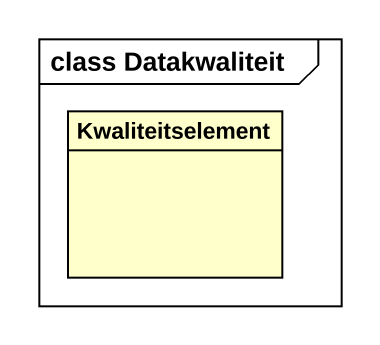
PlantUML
@startuml
mainframe class Datakwaliteit
hide circle
hide empty members
class Kwaliteitselement
@enduml
